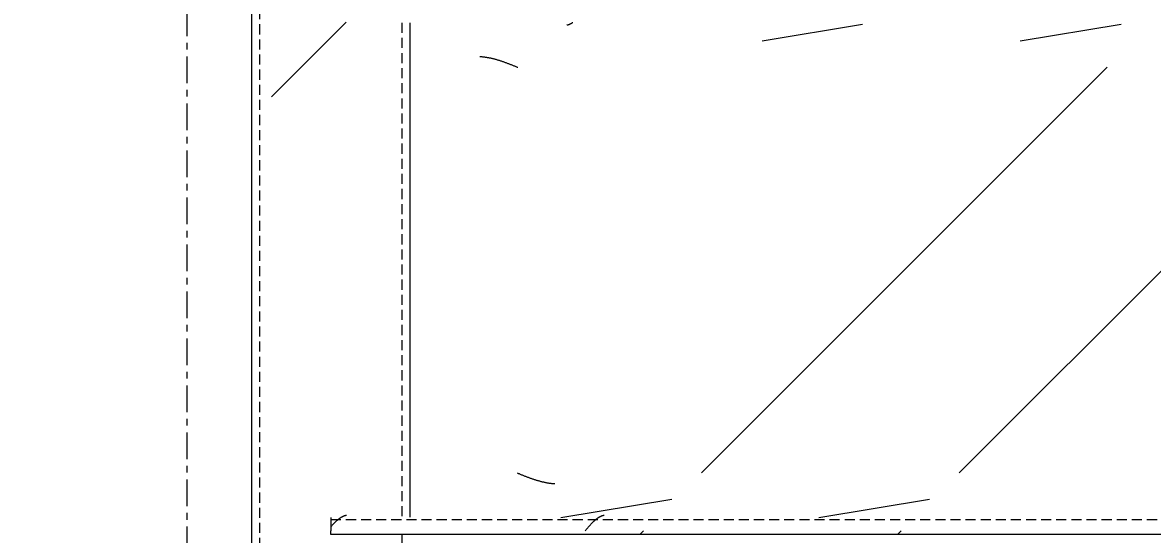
# Model space of a CAD drawing. Header units: centimetres. Extents: x -6111 to 13767, y -285 to 1600.
# Drawn here: x -3390.9 to -3337.5, y 208.8 to 233 of the extents above; entities that cross this region are included whole.
import ezdxf

# ---------------------------------------------------------------- set-up
doc = ezdxf.new("R2010")
doc.units = ezdxf.units.CM
doc.linetypes.add('Grid Line', pattern=[2.2225, 1.27, -0.3175, 0.3175, -0.3175])
doc.linetypes.add('Hidden', pattern=[0.714375, 0.47625, -0.238125])
for name, color, linetype, lineweight in [('A-ANNO-DIMS', 7, 'Continuous', 9), ('A-ANNO-DIMS-100', 7, 'Continuous', 9), ('S-BEAM', 7, 'Continuous', 9), ('S-COLS', 7, 'Continuous', 9), ('S-GRID', 7, 'Continuous', 9)]:
    doc.layers.add(name, color=color, linetype=linetype, lineweight=lineweight)
doc.styles.add('Century Gothic_1', font='GOTHIC.TTF', dxfattribs={"height": 15})
doc.dimstyles.new('FCA_N_Cotas_E100', dxfattribs={"dimscale": 30.48, "dimtxt": 15.662524, "dimasz": 0.492126, "dimexe": 0.656168, "dimexo": 0.656168, "dimgap": 0.032808, "dimtad": 1, "dimlfac": 0.01, "dimrnd": 0.01, "dimzin": 0, "dimdsep": 46, "dimtxsty": 'Century Gothic_1', "dimblk1": 'OBLIQUE', "dimblk2": 'OBLIQUE', "dimsah": 1, "dimcen": 0.09, "dimdle": 0.656168, "dimadec": 3, "dimazin": 2, "dimtfac": 1, "dimtdec": 4, "dimtix": 1, "dimtmove": 0, "dimatfit": 3, "dimfxl": 1, "dimtvp": 1, "dimtolj": 1, "dimtzin": 0, "dimarcsym": 2})
pattern_1 = [(45, (0, 0), (-25.14472, 25.14472), []), (45, (0, 38.1), (-25.14472, 25.14472), [])]

# ---------------------------------------------------------------- blocks, each defined once
blk = doc.blocks.new('FP_83-Elevación Eje 2')
at = {"layer": 'S-COLS'}
blk.add_line((-5678.004, 209.64), (-5678.004, 233.024), dxfattribs=at)
blk = doc.blocks.new('FP_84-Elevación Eje 2')
at = {"layer": 'S-COLS'}
blk.add_line((-5685.504, 620.801), (-5685.504, 46.025), dxfattribs=at)
blk = doc.blocks.new('HSS Rectangular-Column - 75 x 75-1752346-Elevación Eje 2')
at = {"layer": 'S-COLS', "true_color": 0xc0c0c0}
h = blk.add_hatch(dxfattribs=at)
h.set_pattern_fill('FP_2', color=9, style=0, pattern_type=2)
h.set_pattern_definition(pattern_1)
h.paths.add_polyline_path([(-5678.954, 46.025), (-5678.954, 208.832), (-5681.754, 208.832), (-5681.754, 209.64), (-5678.954, 209.64), (-5678.954, 233.024), (-5681.754, 233.075), (-5681.754, 233.832), (-5678.954, 233.832), (-5678.954, 620.801), (-5684.554, 620.801), (-5684.554, 46.025)])
at = {"layer": 'S-COLS', "linetype": 'Hidden'}
for p, q in [((-5685.104, 46.025), (-5685.104, 620.801)), ((-5678.404, 233.024), (-5678.404, 209.64)), ((-5678.404, 208.832), (-5678.404, 46.025))]:
    blk.add_line(p, q, dxfattribs=at)
at = {"layer": 'S-COLS'}
for name in ['FP_84-Elevación Eje 2', 'FP_83-Elevación Eje 2']:
    blk.add_blockref(name, (0, 0), dxfattribs=at)
blk = doc.blocks.new('FP_94-Elevación Eje 2')
at = {"layer": 'S-BEAM', "color": 9, "true_color": 0xc0c0c0}
for p, q in [((-5681.614, 209.346), (-5681.598, 209.363)), ((-5681.598, 209.363), (-5681.583, 209.379)), ((-5681.583, 209.379), (-5681.567, 209.395)), ((-5681.567, 209.395), (-5681.551, 209.41)), ((-5681.551, 209.41), (-5681.536, 209.426)), ((-5681.536, 209.426), (-5681.52, 209.441)), ((-5681.52, 209.441), (-5681.504, 209.456)), ((-5681.504, 209.456), (-5681.489, 209.47)), ((-5681.489, 209.47), (-5681.473, 209.485)), ((-5681.473, 209.485), (-5681.458, 209.499)), ((-5681.458, 209.499), (-5681.442, 209.512)), ((-5681.442, 209.512), (-5681.426, 209.526)), ((-5681.426, 209.526), (-5681.411, 209.539)), ((-5681.411, 209.539), (-5681.395, 209.552)), ((-5681.395, 209.552), (-5681.38, 209.564)), ((-5681.38, 209.564), (-5681.364, 209.576)), ((-5681.364, 209.576), (-5681.348, 209.588)), ((-5681.348, 209.588), (-5681.333, 209.6)), ((-5681.333, 209.6), (-5681.317, 209.611)), ((-5681.317, 209.611), (-5681.302, 209.621)), ((-5681.302, 209.621), (-5681.286, 209.632)), ((-5681.286, 209.632), (-5681.27, 209.642)), ((-5681.27, 209.642), (-5681.255, 209.651)), ((-5681.255, 209.651), (-5681.239, 209.66)), ((-5681.239, 209.66), (-5681.224, 209.669)), ((-5681.224, 209.669), (-5681.208, 209.678)), ((-5681.208, 209.678), (-5681.192, 209.686)), ((-5681.192, 209.686), (-5681.177, 209.693)), ((-5681.177, 209.693), (-5681.161, 209.7)), ((-5681.161, 209.7), (-5681.146, 209.707)), ((-5681.146, 209.707), (-5681.13, 209.713)), ((-5681.13, 209.713), (-5681.114, 209.719)), ((-5681.114, 209.719), (-5681.099, 209.725)), ((-5681.099, 209.725), (-5681.083, 209.73)), ((-5681.083, 209.73), (-5681.068, 209.734)), ((-5681.068, 209.734), (-5681.052, 209.738)), ((-5681.052, 209.738), (-5681.036, 209.742)), ((-5681.036, 209.742), (-5681.021, 209.745)), ((-5669.428, 209.343), (-5669.412, 209.359)), ((-5669.412, 209.359), (-5669.396, 209.376)), ((-5669.396, 209.376), (-5669.381, 209.392)), ((-5669.381, 209.392), (-5669.365, 209.407)), ((-5669.365, 209.407), (-5669.349, 209.423)), ((-5669.349, 209.423), (-5669.333, 209.438)), ((-5669.333, 209.438), (-5669.318, 209.453)), ((-5669.318, 209.453), (-5669.302, 209.468)), ((-5669.302, 209.468), (-5669.286, 209.482)), ((-5669.286, 209.482), (-5669.271, 209.496)), ((-5669.271, 209.496), (-5669.255, 209.51)), ((-5669.255, 209.51), (-5669.239, 209.524)), ((-5669.239, 209.524), (-5669.224, 209.537)), ((-5669.224, 209.537), (-5669.208, 209.55)), ((-5669.208, 209.55), (-5669.192, 209.563)), ((-5669.192, 209.563), (-5669.177, 209.575)), ((-5669.177, 209.575), (-5669.161, 209.587)), ((-5669.161, 209.587), (-5669.145, 209.598)), ((-5669.145, 209.598), (-5669.129, 209.609)), ((-5669.129, 209.609), (-5669.114, 209.62)), ((-5669.114, 209.62), (-5669.098, 209.631)), ((-5669.098, 209.631), (-5669.082, 209.641)), ((-5669.082, 209.641), (-5669.067, 209.65)), ((-5669.067, 209.65), (-5669.051, 209.66)), ((-5669.051, 209.66), (-5669.035, 209.669)), ((-5669.035, 209.669), (-5669.02, 209.677)), ((-5669.02, 209.677), (-5669.004, 209.685)), ((-5669.004, 209.685), (-5668.988, 209.693)), ((-5668.988, 209.693), (-5668.973, 209.7)), ((-5668.973, 209.7), (-5668.957, 209.707)), ((-5668.957, 209.707), (-5668.941, 209.713)), ((-5668.941, 209.713), (-5668.925, 209.719)), ((-5668.925, 209.719), (-5668.91, 209.725)), ((-5668.91, 209.725), (-5668.894, 209.73)), ((-5668.894, 209.73), (-5668.878, 209.734)), ((-5668.878, 209.734), (-5668.863, 209.738)), ((-5668.863, 209.738), (-5668.847, 209.742)), ((-5668.847, 209.742), (-5668.831, 209.745)), ((-5681.754, 209.191), (-5681.739, 209.209)), ((-5681.739, 209.209), (-5681.723, 209.227)), ((-5681.723, 209.227), (-5681.707, 209.244)), ((-5681.707, 209.244), (-5681.692, 209.262)), ((-5681.692, 209.262), (-5681.676, 209.279)), ((-5681.676, 209.279), (-5681.661, 209.296)), ((-5681.661, 209.296), (-5681.645, 209.313)), ((-5681.645, 209.313), (-5681.629, 209.33)), ((-5681.629, 209.33), (-5681.614, 209.346)), ((-5669.726, 209.003), (-5669.71, 209.021)), ((-5669.71, 209.021), (-5669.694, 209.04)), ((-5669.694, 209.04), (-5669.679, 209.059)), ((-5669.679, 209.059), (-5669.663, 209.077)), ((-5669.663, 209.077), (-5669.647, 209.095)), ((-5669.647, 209.095), (-5669.632, 209.114)), ((-5669.632, 209.114), (-5669.616, 209.132)), ((-5669.616, 209.132), (-5669.6, 209.15)), ((-5669.6, 209.15), (-5669.584, 209.169)), ((-5669.584, 209.169), (-5669.569, 209.187)), ((-5669.569, 209.187), (-5669.553, 209.205)), ((-5669.553, 209.205), (-5669.537, 209.222)), ((-5669.537, 209.222), (-5669.522, 209.24)), ((-5669.522, 209.24), (-5669.506, 209.258)), ((-5669.506, 209.258), (-5669.49, 209.275)), ((-5669.49, 209.275), (-5669.475, 209.292)), ((-5669.475, 209.292), (-5669.459, 209.309)), ((-5669.459, 209.309), (-5669.443, 209.326)), ((-5669.443, 209.326), (-5669.428, 209.343))]:
    blk.add_line(p, q, dxfattribs=at)
blk = doc.blocks.new('FP_95-Elevación Eje 2')
at = {"layer": 'S-BEAM', "color": 9, "true_color": 0xc0c0c0}
for p, q in [((-5672.954, 211.746), (-5672.922, 211.733)), ((-5672.922, 211.733), (-5672.891, 211.72)), ((-5672.891, 211.72), (-5672.859, 211.707)), ((-5672.859, 211.707), (-5672.828, 211.694)), ((-5672.828, 211.694), (-5672.797, 211.682)), ((-5672.797, 211.682), (-5672.765, 211.669)), ((-5672.765, 211.669), (-5672.734, 211.656)), ((-5672.734, 211.656), (-5672.702, 211.644)), ((-5672.702, 211.644), (-5672.671, 211.631)), ((-5672.671, 211.631), (-5672.64, 211.619)), ((-5672.64, 211.619), (-5672.608, 211.606)), ((-5672.608, 211.606), (-5672.577, 211.594)), ((-5672.577, 211.594), (-5672.546, 211.582)), ((-5672.546, 211.582), (-5672.514, 211.569)), ((-5672.514, 211.569), (-5672.483, 211.557)), ((-5672.483, 211.557), (-5672.451, 211.545)), ((-5672.451, 211.545), (-5672.42, 211.534)), ((-5672.42, 211.534), (-5672.389, 211.522)), ((-5672.389, 211.522), (-5672.357, 211.51)), ((-5672.357, 211.51), (-5672.326, 211.499)), ((-5672.326, 211.499), (-5672.295, 211.488)), ((-5672.295, 211.488), (-5672.263, 211.477)), ((-5672.263, 211.477), (-5672.232, 211.466)), ((-5672.232, 211.466), (-5672.2, 211.455)), ((-5672.2, 211.455), (-5672.169, 211.444)), ((-5672.169, 211.444), (-5672.138, 211.434)), ((-5672.138, 211.434), (-5672.106, 211.424)), ((-5672.106, 211.424), (-5672.075, 211.414)), ((-5672.075, 211.414), (-5672.043, 211.404)), ((-5672.043, 211.404), (-5672.012, 211.394)), ((-5672.012, 211.394), (-5671.981, 211.385)), ((-5671.981, 211.385), (-5671.949, 211.376)), ((-5671.949, 211.376), (-5671.918, 211.367)), ((-5671.918, 211.367), (-5671.887, 211.358)), ((-5671.887, 211.358), (-5671.855, 211.35)), ((-5671.855, 211.35), (-5671.824, 211.342)), ((-5671.824, 211.342), (-5671.792, 211.334)), ((-5671.792, 211.334), (-5671.761, 211.326)), ((-5671.761, 211.326), (-5671.73, 211.318)), ((-5671.73, 211.318), (-5671.698, 211.311)), ((-5671.698, 211.311), (-5671.667, 211.304)), ((-5671.667, 211.304), (-5671.635, 211.297)), ((-5671.635, 211.297), (-5671.604, 211.291)), ((-5671.604, 211.291), (-5671.573, 211.285)), ((-5671.573, 211.285), (-5671.541, 211.279)), ((-5671.541, 211.279), (-5671.51, 211.273)), ((-5671.51, 211.273), (-5671.479, 211.268)), ((-5671.479, 211.268), (-5671.447, 211.263)), ((-5671.447, 211.263), (-5671.416, 211.258)), ((-5671.416, 211.258), (-5671.384, 211.254)), ((-5671.384, 211.254), (-5671.353, 211.25)), ((-5671.353, 211.25), (-5671.322, 211.246)), ((-5671.322, 211.246), (-5671.29, 211.243)), ((-5671.29, 211.243), (-5671.259, 211.239)), ((-5671.259, 211.239), (-5671.228, 211.237)), ((-5671.228, 211.237), (-5671.196, 211.234)), ((-5671.196, 211.234), (-5671.165, 211.232))]:
    blk.add_line(p, q, dxfattribs=at)
blk = doc.blocks.new('FP_96-Elevación Eje 2')
at = {"layer": 'S-BEAM', "color": 9, "true_color": 0xc0c0c0}
for p, q in [((-5674.708, 231.433), (-5674.677, 231.431)), ((-5674.677, 231.431), (-5674.646, 231.428)), ((-5674.646, 231.428), (-5674.614, 231.425)), ((-5674.614, 231.425), (-5674.583, 231.422)), ((-5674.583, 231.422), (-5674.552, 231.418)), ((-5674.552, 231.418), (-5674.52, 231.415)), ((-5674.52, 231.415), (-5674.489, 231.41)), ((-5674.489, 231.41), (-5674.457, 231.406)), ((-5674.457, 231.406), (-5674.426, 231.401)), ((-5674.426, 231.401), (-5674.395, 231.396)), ((-5674.395, 231.396), (-5674.363, 231.391)), ((-5674.363, 231.391), (-5674.332, 231.386)), ((-5674.332, 231.386), (-5674.3, 231.38)), ((-5674.3, 231.38), (-5674.269, 231.374)), ((-5674.269, 231.374), (-5674.238, 231.367)), ((-5674.238, 231.367), (-5674.206, 231.36)), ((-5674.206, 231.36), (-5674.175, 231.353)), ((-5674.175, 231.353), (-5674.144, 231.346)), ((-5674.144, 231.346), (-5674.112, 231.339)), ((-5674.112, 231.339), (-5674.081, 231.331)), ((-5674.081, 231.331), (-5674.049, 231.323)), ((-5674.049, 231.323), (-5674.018, 231.315)), ((-5674.018, 231.315), (-5673.987, 231.306)), ((-5673.987, 231.306), (-5673.955, 231.298)), ((-5673.955, 231.298), (-5673.924, 231.289)), ((-5673.924, 231.289), (-5673.893, 231.28)), ((-5673.893, 231.28), (-5673.861, 231.27)), ((-5673.861, 231.27), (-5673.83, 231.261)), ((-5673.83, 231.261), (-5673.798, 231.251)), ((-5673.798, 231.251), (-5673.767, 231.241)), ((-5673.767, 231.241), (-5673.736, 231.231)), ((-5673.736, 231.231), (-5673.704, 231.22)), ((-5673.704, 231.22), (-5673.673, 231.21)), ((-5673.673, 231.21), (-5673.641, 231.199)), ((-5673.641, 231.199), (-5673.61, 231.188)), ((-5673.61, 231.188), (-5673.579, 231.177)), ((-5673.579, 231.177), (-5673.547, 231.166)), ((-5673.547, 231.166), (-5673.516, 231.154)), ((-5673.516, 231.154), (-5673.485, 231.143)), ((-5673.485, 231.143), (-5673.453, 231.131)), ((-5673.453, 231.131), (-5673.422, 231.119)), ((-5673.422, 231.119), (-5673.39, 231.107)), ((-5673.39, 231.107), (-5673.359, 231.095)), ((-5673.359, 231.095), (-5673.328, 231.083)), ((-5673.328, 231.083), (-5673.296, 231.071)), ((-5673.296, 231.071), (-5673.265, 231.058)), ((-5673.265, 231.058), (-5673.233, 231.046)), ((-5673.233, 231.046), (-5673.202, 231.034)), ((-5673.202, 231.034), (-5673.171, 231.021)), ((-5673.171, 231.021), (-5673.139, 231.008)), ((-5673.139, 231.008), (-5673.108, 230.996)), ((-5673.108, 230.996), (-5673.077, 230.983)), ((-5673.077, 230.983), (-5673.045, 230.97)), ((-5673.045, 230.97), (-5673.014, 230.957)), ((-5673.014, 230.957), (-5672.982, 230.945)), ((-5672.982, 230.945), (-5672.951, 230.932)), ((-5672.951, 230.932), (-5672.92, 230.919))]:
    blk.add_line(p, q, dxfattribs=at)
blk = doc.blocks.new('FP_97-Elevación Eje 2')
at = {"layer": 'S-BEAM', "color": 9, "true_color": 0xc0c0c0}
for p, q in [((-5670.599, 232.919), (-5670.584, 232.922)), ((-5670.584, 232.922), (-5670.568, 232.926)), ((-5670.568, 232.926), (-5670.552, 232.93)), ((-5670.552, 232.93), (-5670.537, 232.935)), ((-5670.537, 232.935), (-5670.521, 232.94)), ((-5670.521, 232.94), (-5670.505, 232.946)), ((-5670.505, 232.946), (-5670.49, 232.951)), ((-5670.49, 232.951), (-5670.474, 232.958)), ((-5670.474, 232.958), (-5670.458, 232.965)), ((-5670.458, 232.965), (-5670.443, 232.972)), ((-5670.443, 232.972), (-5670.427, 232.98)), ((-5670.427, 232.98), (-5670.411, 232.988)), ((-5670.411, 232.988), (-5670.395, 232.996)), ((-5670.395, 232.996), (-5670.38, 233.005)), ((-5670.38, 233.005), (-5670.364, 233.014)), ((-5670.364, 233.014), (-5670.348, 233.024)), ((-5670.348, 233.024), (-5670.333, 233.034)), ((-5670.333, 233.034), (-5670.317, 233.044))]:
    blk.add_line(p, q, dxfattribs=at)
blk = doc.blocks.new('C Shapes - C12X25-1755447-Elevación Eje 2')
at = {"layer": 'S-BEAM', "true_color": 0xc0c0c0}
h = blk.add_hatch(dxfattribs=at)
h.set_pattern_fill('FP_33', color=9, style=0, pattern_type=2)
h.set_pattern_definition([(9.334, (0, 238.242), (-25.145168, 4.132435), []), (9.334, (0, 244.504), (-25.145168, 4.132435), [])])
h.paths.add_polyline_path([(-5657.306, 232.174), (-5484.838, 232.234), (-5484.838, 233.034), (-5678.131, 232.945), (-5678.004, 232.866), (-5678.004, 232.174), (-5671.731, 232.174)])
h = blk.add_hatch(dxfattribs=at)
h.set_pattern_fill('FP_2', color=9, style=0, pattern_type=2)
h.set_pattern_definition(pattern_1)
h.paths.add_polyline_path([(-5678.004, 211.746), (-5484.838, 211.746), (-5484.838, 230.919), (-5678.004, 230.919), (-5678.004, 221.878)])
h = blk.add_hatch(dxfattribs=at)
h.set_pattern_fill('FP_32', color=9, style=0, pattern_type=2)
h.set_pattern_definition([(9.334, (0, 192.465), (-25.145168, 4.132435), []), (9.334, (0, 198.727), (-25.145168, 4.132435), [])])
h.paths.add_polyline_path([(-5678.665, 209.631), (-5484.838, 209.631), (-5484.838, 210.491), (-5678.004, 210.491), (-5678.004, 209.799), (-5678.131, 209.719), (-5678.954, 209.64), (-5678.943, 209.631)])
h = blk.add_hatch(dxfattribs=at)
h.set_pattern_fill('FP_2', color=9, style=0, pattern_type=2)
h.set_pattern_definition(pattern_1)
h.paths.add_polyline_path([(-5614.033, 208.832), (-5484.838, 208.832), (-5484.838, 209.003), (-5681.754, 209.003), (-5681.754, 208.832), (-5671.731, 208.832)])
at = {"layer": 'S-BEAM'}
for p, q in [((-5681.754, 209.631), (-5681.754, 209.003)), ((-5681.754, 208.832), (-5681.754, 209.003)), ((-5484.838, 208.832), (-5681.754, 208.832))]:
    blk.add_line(p, q, dxfattribs=at)
at = {"layer": 'S-BEAM', "linetype": 'Hidden'}
blk.add_line((-5681.754, 209.542), (-5484.838, 209.542), dxfattribs=at)
at = {"layer": 'S-BEAM'}
for name in ['FP_97-Elevación Eje 2', 'FP_96-Elevación Eje 2', 'FP_95-Elevación Eje 2', 'FP_94-Elevación Eje 2']:
    blk.add_blockref(name, (0, 0), dxfattribs=at)
blk = doc.blocks.new('DIMBLOCK18-Elevación Eje 2')
at = {"layer": 'A-ANNO-DIMS-100', "lineweight": 35}
for p, q in [((-3610.566, 418.987), (-3618.066, 426.487)), ((-3610.566, 418.987), (-3603.066, 411.487)), ((-3610.566, 233.832), (-3618.066, 241.332)), ((-3610.566, 233.832), (-3603.066, 226.332))]:
    blk.add_line(p, q, dxfattribs=at)
at = {"layer": 'A-ANNO-DIMS-100'}
for p, q in [((-3610.566, 418.987), (-3630.566, 418.987)), ((-3610.566, 418.987), (-3610.566, 233.832)), ((-3610.566, 418.987), (-3396.316, 418.987)), ((-3610.566, 233.832), (-3630.566, 233.832)), ((-3610.566, 233.832), (-3396.321, 233.832))]:
    blk.add_line(p, q, dxfattribs=at)
at = {"layer": 'A-ANNO-DIMS-100', "color": 0, "insert": (-3630.793, 306.023), "char_height": 15, "width": 48.92674, "attachment_point": 1, "rotation": 90, "line_spacing_factor": 0.984502, "style": 'Century Gothic_1'}
blk.add_mtext('1.85', dxfattribs=at)
blk = doc.blocks.new('_Oblique')
at = {"color": 0, "linetype": 'ByBlock', "lineweight": -2}
blk.add_line((-0.5, -0.5), (0.5, 0.5), dxfattribs=at)
blk = doc.blocks.new('DIMBLOCK19-Elevación Eje 2')
at = {"layer": 'A-ANNO-DIMS-100', "lineweight": 35}
for p, q in [((-3610.566, 233.832), (-3618.066, 241.332)), ((-3610.566, 233.832), (-3603.066, 226.332)), ((-3610.566, 46.025), (-3618.066, 53.525)), ((-3610.566, 46.025), (-3603.066, 38.525))]:
    blk.add_line(p, q, dxfattribs=at)
at = {"layer": 'A-ANNO-DIMS-100'}
for p, q in [((-3610.566, 233.832), (-3630.566, 233.832)), ((-3610.566, 233.832), (-3610.566, 26.025)), ((-3610.566, 233.832), (-3396.321, 233.832)), ((-3610.566, 46.025), (-3630.566, 46.025)), ((-3610.566, 46.025), (-3428.998, 46.025))]:
    blk.add_line(p, q, dxfattribs=at)
at = {"layer": 'A-ANNO-DIMS-100', "color": 0, "insert": (-3630.793, 119.542), "char_height": 15, "width": 48.92674, "attachment_point": 1, "rotation": 90, "line_spacing_factor": 0.984502, "style": 'Century Gothic_1'}
blk.add_mtext('1.88', dxfattribs=at)

msp = doc.modelspace()

# ---------------------------------------------------------------- linework, layer by layer
at = {"layer": 'S-GRID', "color": 253, "linetype": 'Grid Line', "true_color": 0xaaaaaa}
msp.add_line((-3383.106, -138.768), (-3383.106, 1331.674), dxfattribs=at)

# ---------------------------------------------------------------- block references
at = {"layer": 'S-BEAM'}
msp.add_blockref('C Shapes - C12X25-1755447-Elevación Eje 2', (2305.433, 0), dxfattribs=at)
at = {"layer": 'S-COLS'}
msp.add_blockref('HSS Rectangular-Column - 75 x 75-1752346-Elevación Eje 2', (2305.433, 0), dxfattribs=at)

# ---------------------------------------------------------------- dimensions: what is measured, and where the dimension line sits
at = {"layer": 'A-ANNO-DIMS'}
for base, p1, p2, override, picture, middle in [((-3610.566, 233.832), (-3376.316, 418.987), (-3376.321, 233.832), {"dimpost": '<>', "dimfxl": 185.154541}, 'DIMBLOCK18-Elevación Eje 2', (-3619.444, 326.41)), ((-3610.566, 46.025), (-3376.321, 233.832), (-3408.998, 46.025), {"dimpost": '<>', "dimfxl": 190.629355}, 'DIMBLOCK19-Elevación Eje 2', (-3619.444, 139.928))]:
    dim = msp.add_linear_dim(base=base, p1=p1, p2=p2, angle=90, dimstyle='FCA_N_Cotas_E100', override=override, dxfattribs=at)
    dim.commit()
    dim.dimension.update_dxf_attribs({"geometry": picture, "text_midpoint": middle})

doc.saveas('drawing.dxf')
